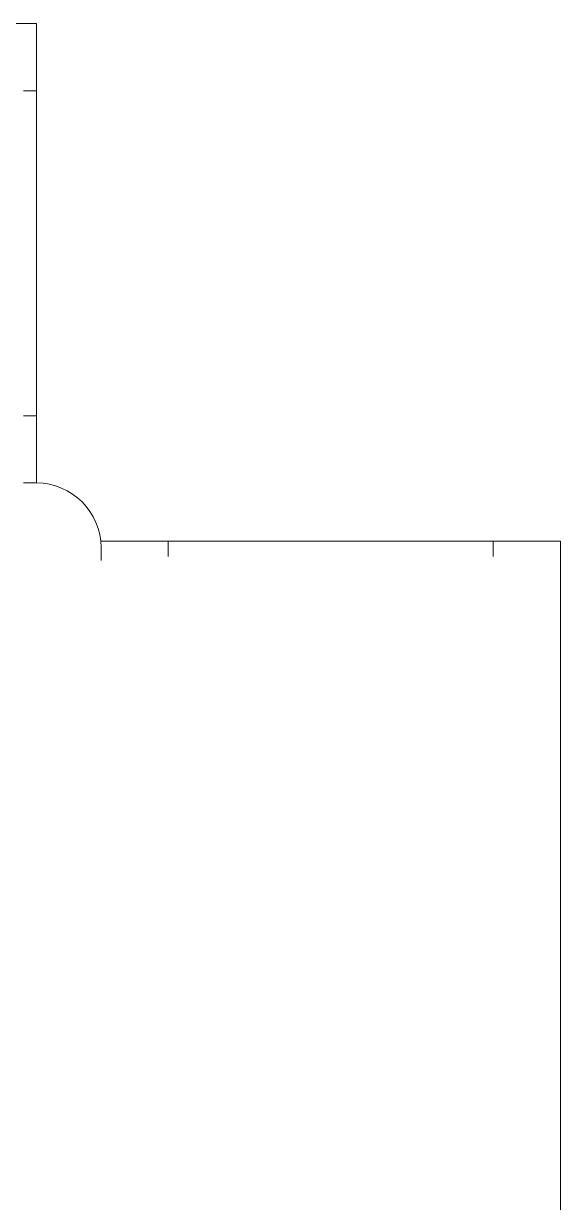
# Model space of a CAD drawing. Header units: millimetres. Extents: x -561 to 561, y -788 to 788.
# Drawn here: x 57.1 to 265.1, y 331 to 787.8 of the extents above; entities that cross this region are included whole.
import ezdxf

# ---------------------------------------------------------------- set-up
doc = ezdxf.new("R2010")
doc.units = ezdxf.units.MM
doc.header["$MEASUREMENT"] = 0
doc.layers.add('Layer 1', color=7, linetype='Continuous')

msp = doc.modelspace()

# ---------------------------------------------------------------- linework, layer by layer
at = {"layer": 'Layer 1', "color": 250, "lineweight": 9}
for points, knots in [([(-357.8555, 609.75), (-357.8555, 609.75), (-357.8555, 761.75), (-357.8555, 761.75), (-357.8555, 761.75), (-357.8555, 761.75), (-357.8555, 761.75), (-357.8555, 761.75), (-357.8555, 761.75), (-357.8555, 761.75), (-357.8555, 787.75), (-357.8555, 787.75), (-357.8555, 787.75), (-357.8555, 787.75), (-357.8555, 787.75), (-357.8555, 787.75), (-357.8555, 787.75), (-357.8555, 787.75), (62.1448, 787.75), (62.1448, 787.75), (62.1448, 787.75), (62.1448, 787.75), (62.1448, 787.75), (62.1448, 787.75), (62.1448, 787.75), (62.1448, 787.75), (62.1448, 609.75), (62.1448, 609.75)], [0, 0, 0, 0, 0.125, 0.125, 0.125, 0.125, 0.25, 0.25, 0.25, 0.25, 0.375, 0.375, 0.375, 0.375, 0.5, 0.5, 0.5, 0.5, 0.625, 0.625, 0.625, 0.625, 0.75, 0.75, 0.75, 0.75, 1, 1, 1, 1]), ([(57.1448, 609.75), (57.1448, 609.75), (62.1448, 609.75), (62.1448, 609.75), (62.1448, 609.75), (62.1448, 609.75), (62.1448, 609.75), (62.1448, 609.75), (62.1448, 609.75), (75.8947, 609.75), (87.1447, 598.5001), (87.1447, 584.75), (87.1447, 584.75), (87.1447, 584.75), (87.1447, 584.75), (87.1447, 584.75), (87.1447, 584.75), (87.1447, 584.75), (87.1447, 579.75), (87.1447, 579.75)], [0, 0, 0, 0, 0.16666667, 0.16666667, 0.16666667, 0.16666667, 0.33333333, 0.33333333, 0.33333333, 0.33333333, 0.5, 0.5, 0.5, 0.5, 0.66666667, 0.66666667, 0.66666667, 0.66666667, 1, 1, 1, 1]), ([(87.1447, 587.2501), (87.1447, 587.2501), (239.1447, 587.2501), (239.1447, 587.2501), (239.1447, 587.2501), (239.1447, 587.2501), (239.1447, 587.2501), (239.1447, 587.2501), (239.1447, 587.2501), (239.1447, 587.2501), (265.1446, 587.2501), (265.1446, 587.2501), (265.1446, 587.2501), (265.1446, 587.2501), (265.1446, 587.2501), (265.1446, 587.2501), (265.1446, 587.2501), (265.1446, 587.25), (265.1446, -787.7499), (265.1446, -787.7499), (265.1446, -787.7499), (265.1446, -787.7499), (265.1446, -787.7499), (265.1446, -787.7499), (265.1446, -787.7499), (265.1446, -787.7499), (239.1447, -787.7499), (239.1447, -787.7499), (239.1447, -787.7499), (239.1447, -787.7499), (239.1447, -787.7499), (239.1447, -787.7499), (239.1447, -787.7499), (239.1447, -787.7499), (87.1447, -787.7499), (87.1447, -787.7499)], [0, 0, 0, 0, 0.1, 0.1, 0.1, 0.1, 0.2, 0.2, 0.2, 0.2, 0.3, 0.3, 0.3, 0.3, 0.4, 0.4, 0.4, 0.4, 0.5, 0.5, 0.5, 0.5, 0.6, 0.6, 0.6, 0.6, 0.7, 0.7, 0.7, 0.7, 0.8, 0.8, 0.8, 0.8, 1, 1, 1, 1])]:
    msp.add_open_spline(points, degree=3, knots=knots, dxfattribs=at)
for points in [[(57.1448, 761.75), (57.1448, 761.75), (62.1448, 761.75), (62.1448, 761.75)], [(57.1448, 635.75), (57.1448, 635.75), (62.1448, 635.75), (62.1448, 635.75)], [(57.1448, 609.75), (57.1448, 609.75), (62.1448, 609.75), (62.1448, 609.75)], [(87.1447, 584.75), (87.1447, 584.75), (87.1447, 579.75), (87.1447, 579.75)], [(113.1494, 587.2501), (113.1494, 587.2501), (113.1494, 581.2936), (113.1494, 581.2936)], [(239.1447, 587.2501), (239.1447, 587.2501), (239.1447, 581.2936), (239.1447, 581.2936)]]:
    msp.add_open_spline(points, degree=3, dxfattribs=at)

doc.saveas('drawing.dxf')
